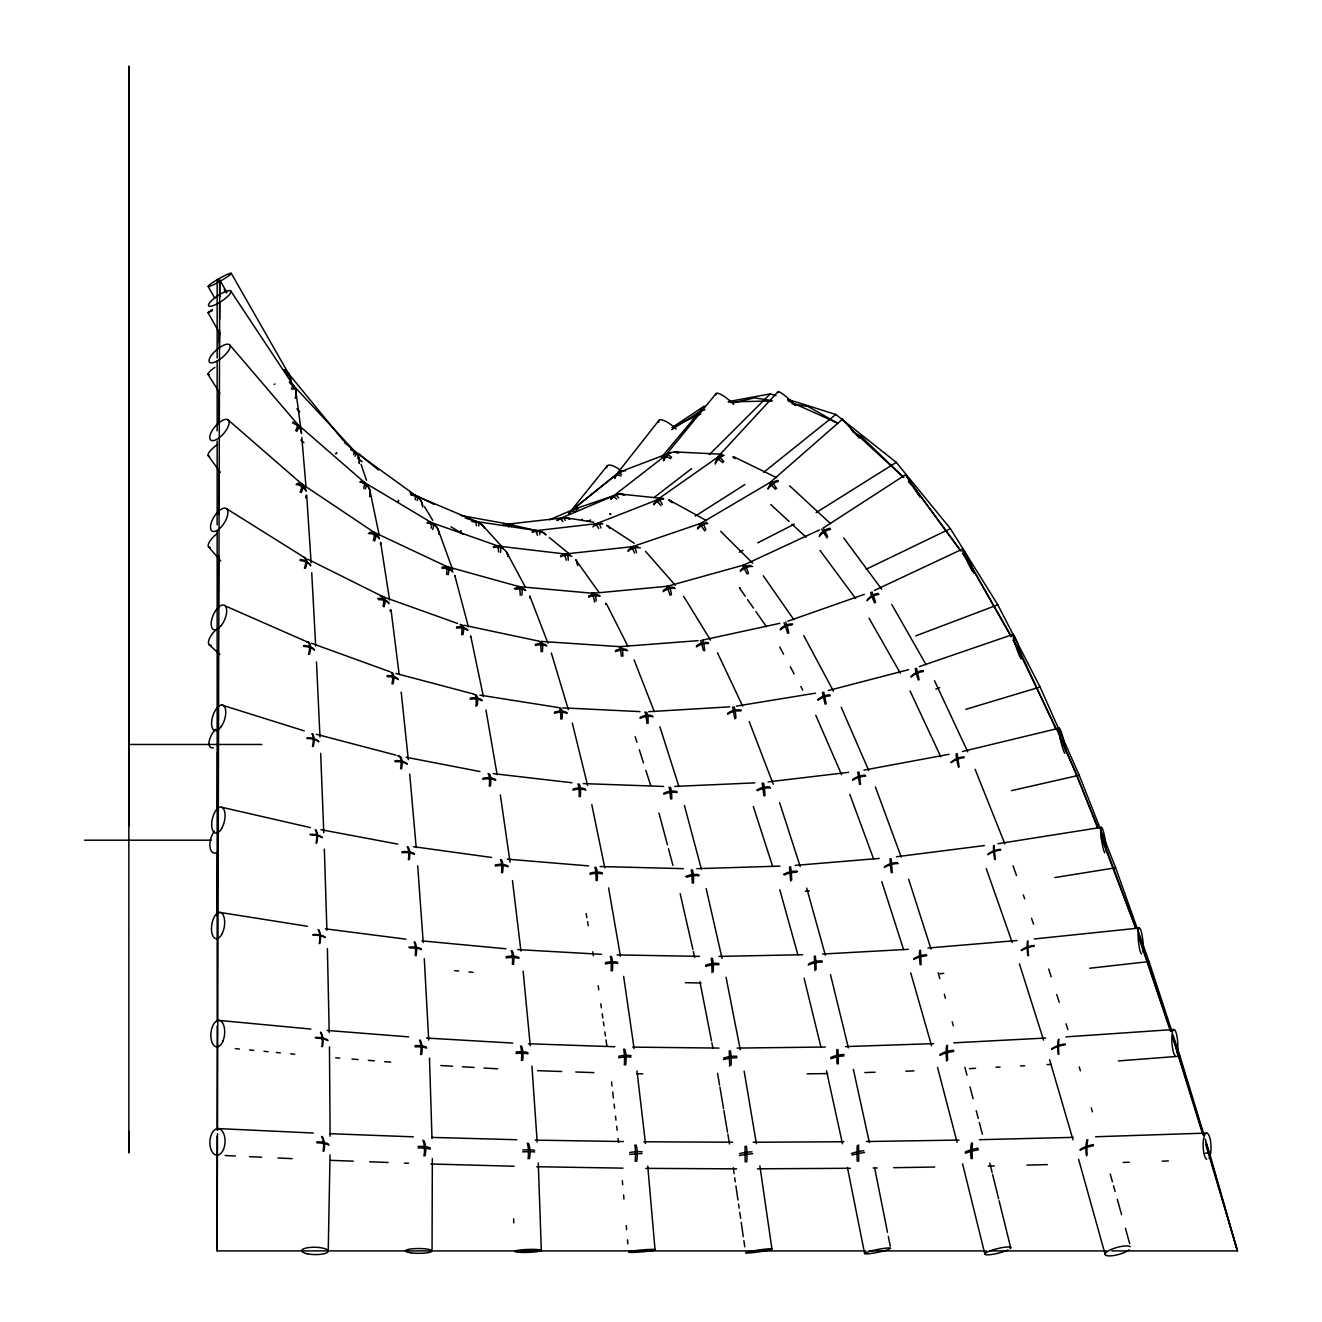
<?xml version="1.0" encoding="UTF-8"?>
<svg xmlns="http://www.w3.org/2000/svg" width="1322" height="1322" viewBox="0 0 1322 1322"><rect width="100%" height="100%" fill="white"/><g stroke="black" fill="none" stroke-linecap="round" stroke-linejoin="round"><path stroke-width="1.5" d="M219.683 319.18L219.7 303.168M219.716 297.153L219.683 280.396M865.778 1250.909L217.155 1250.909L217.486 1133.681M217.502 1130.062L219.7 279.884L226.789 292.311M432.046 1250.959L432.327 1158.601M729.645 1066.127L729.265 1050.841M745.162 1161.955L745.046 1146.191M858.722 1161.327L858.589 1144.902M219.369 342.712L219.419 330.781M217.238 916.163L217.452 852.508M217.618 809.642L217.816 750.566M217.981 707.931L218.18 650.209M218.345 609.227L218.543 555.62M218.692 514.374L218.857 469.211M219.039 424.098L219.171 391.477M219.336 348.909L219.419 330.533M328.236 1251.141L330.037 1154.932M220.096 334.003L207.967 312.587L212.363 309.53M918.707 495.37L905.603 474.697L919.104 495.106M859.383 438.144L842.461 419.206L843.585 421.04M742.981 566.328L742.766 565.502L819.557 529.874M615.49 475.639L658.934 420.363M571.418 510.259L607.178 465.873M664.388 456.801L716.144 393.51M661.413 457.395L704.279 406.102L671.973 427.65M716.127 458.717L778.03 391.676M709.435 454.537L770.28 393.857L776.064 395.691M842.461 419.206L769.305 483.174L775.469 489.272M570.889 511.085L617.605 473.491M763.604 472.367L835.835 414.497L896.283 462.37L950.386 528.618L997.813 604.798L1040.083 687.01L1079.231 775.221L1115.652 867.777L1149.049 961.557L1171.804 1031.077M572.079 509.895L617.523 473.573M612.251 496.874L666.519 454.718M654.026 497.568L691.637 468.583M655.448 500.955L718.259 456.85M823.375 527.941L905.603 474.697M671.725 429.667L700.99 410.762L704.94 409.803M695.223 516.142L744.881 484.546M816.153 512.606L896.283 462.37M699.437 524.123L771.288 481.737M212.181 310.736L208.017 312.603M739.395 552.183L743.063 550.316M757.721 542.83L794.357 524.14M866.158 569.253L950.386 528.618M874.371 590.455L962.614 549.027M673.063 426.857L700.677 413.968M549.522 519.794L573.963 509.234M559.47 518.786L615.226 495.139M586.951 521.562L590.67 519.992M594.999 524.272L658.24 499.468M620.398 471.789L669.13 453.149M915.7 635.899L997.813 604.798M787.829 621.191L864.291 594.355M919.385 666.585L1013.115 634.395M935.827 689.043L939.727 687.704M573.864 509.3L617.225 494.478M630.958 547.159L701.899 523M965.82 709.336L1040.083 687.01M744.798 564.758L666.387 586.571A13.286 1.239 74.4 0 1 670.105 595.445M828.283 690.547L908.611 669.659M732.636 403.111L754.399 397.839L772.23 400.715M962.466 751.491L1059.203 728.158M1011.479 790.655L1079.231 775.221M702.312 640.162L779.782 623.34M728.273 401.64L770.28 393.857M863.927 770.131L949.113 754.284M736.404 706.097L815.492 693.158M1054.873 877.56L1115.652 867.777M997.978 843.717L1101.358 827.341M896.547 856.739L984.345 845.568M768.099 781.897L848.641 772.329M534.98 530.783L598.387 523.446M506.541 524.289L563.205 517.811M1089.725 968.249L1149.049 961.557M563.602 554.149L633.866 546.531M1034.349 938.951L1139.349 928.027M591.777 593.396L668.734 586.142M927.978 948.023L1017.015 940.52M939.859 973.703L943.743 973.372M795.282 865.381L879.279 858.424M805.28 891.226L809.18 890.896M698.148 640.641L618.944 646.722A13.286 1.801 85.6 0 1 621.406 656.257M1118.379 1060.922L1180.017 1056.179L1204.078 1135.218M1065.945 1036.878L1173.986 1029.491M648.705 711.682L729.678 706.857M822.615 954.038L908.363 949.328M953.806 1042.843L1045.719 1038.034M969.456 1068.655L975.586 1068.325M996.011 1067.267L1000.093 1067.052M1020.518 1065.978L1024.616 1065.763M1047.074 1064.59L1051.155 1064.375M674.798 786.408L754.845 782.888M1205.367 1153.164L1209.481 1152.999L1237.425 1250.909L1111.835 1250.909M845.518 1046.594L933.58 1043.636M864.836 1072.555L875.081 1072.208M905.801 1071.184L913.981 1070.903M1095.608 1136.755L1206.689 1133.086M1123.155 1162.451L1129.319 1162.236M1162.236 1161.162L1168.4 1160.947M696.826 868.67L779.963 866.125M979.42 1139.696L1073.216 1137.366M988.212 1166.07L994.326 1165.921M1026.946 1165.112L1047.338 1164.599M728.488 401.871L771.437 401.012M719.003 956.401L802.669 954.715M866.521 1141.53L959.028 1140.076M873.098 1168.02L877.213 1167.954M893.655 1167.69L934.77 1167.045M737.098 1048.082L825.308 1047.024M807.164 1073.828L827.671 1073.58M753.127 1142.258L843.965 1141.745M757.407 1168.813L850.31 1168.284M128.845 744.468L261.773 744.468M84.575 840.197L211.371 840.197M869.083 1250.909L986.427 1250.909M989.649 1250.909L1106.613 1250.909M643.831 1141.778L732.619 1142.225M645.764 1168.367L736.618 1168.846M632.775 1047.123L718.937 1048.082M636.593 1073.761L642.74 1073.828M535.096 1140.126L623.373 1141.547M536.749 1166.731L622.976 1168.136M617.11 954.914L699.553 956.368M685.358 982.692L701.057 982.973M600.138 866.521L683.342 868.653M431.55 1137.399L516.819 1139.729M430.939 1163.988L514.175 1166.252M583.299 783.599L663.512 786.441M528.436 1043.752L614.763 1046.743M537.624 1070.671L561.718 1071.498M575.764 1071.993L593.842 1072.621M329.542 1133.681L413.307 1136.837M330.83 1160.336L353.305 1161.179M369.648 1161.79L388.04 1162.484M404.383 1163.112L408.481 1163.261M217.882 1128.558L313.264 1133.037M225.17 1155.511L235.316 1155.973M249.511 1156.651L261.69 1157.213M277.917 1157.973L292.129 1158.65M562.759 707.848L639.964 711.616M674.831 451.926L721.961 454.239M517.794 949.593L601.56 954.319M426.428 1038.067L512.754 1043.075M440.804 1065.532L452.57 1066.21M462.386 1066.771L474.152 1067.465M483.968 1068.027L497.7 1068.82M541.029 641.401L620.795 646.722A13.286 2.76 -86.2 0 1 622.844 656.241M327.145 1030.449L408.63 1036.878M335.689 1057.782L339.771 1058.096M351.983 1059.054L358.097 1059.55M368.293 1060.343L374.39 1060.822M384.586 1061.632L390.701 1062.111M507.218 859.151L588.637 865.893M518.224 586.571L594.123 593.396M421.999 940.884L505.929 948.783M454.619 970.645L458.717 971.026M468.946 971.984L473.045 972.381M218.692 1020.369L310.918 1029.078M235.299 1048.61L239.398 1049.007M249.643 1049.965L253.741 1050.362M263.987 1051.321L268.085 1051.717M276.281 1052.477L280.38 1052.874M290.625 1053.832L294.723 1054.229M620.679 494.098L663.363 498.559A13.286 11.898 -84 0 0 653.729 503.88M493.172 773.618L572.029 782.756M496.742 545.903L566.477 554.166M325.377 928.821L406.003 939.182M413.472 846.675L491.635 857.449M474.879 521.298L538.335 530.833M479.853 695.108L558.049 707.485M219.683 912.378L307.365 926.259M567.353 518.009L593.76 522.223M792.027 403.904L807.874 406.449L838.198 423.536M460.882 515.497L510.242 524.421M320.932 829.687L397.806 844.114M406.118 757.258L479.919 771.519M464.005 625.256L538.665 641.087M513.085 525.264L541.557 531.741M221.881 807.296L310.455 827.605M316.437 734.305L396.055 755.159M395.873 673.443L473.127 693.901M445.266 566.13L520.372 586.968M221.766 705.023L304.258 730.884M787.631 399.327L835.835 414.497M465.179 517.96L478.167 522.207L414.761 495.287M430.344 522.24L499.65 546.564M381.48 596.239L457.561 623.455M311.447 643.252L389.957 671.725M742.766 565.502L747.145 573.996M225.269 605.922L309.15 642.773M787.796 400.698L838.148 423.354M373.118 531.857L447.646 566.956M410.084 492.693L434.227 504.393M733.561 456.685L776.708 477.738M307.861 559.223L383.496 596.949M668.949 499.914L706.659 520.686M852.459 431.583L861.382 436.607L903.372 477.126M363.765 482.1L432.757 523.38M451.017 526.8L463.311 534.369M226.26 508.524A13.286 5.966 -57.9 0 1 220.063 528.156A13.286 5.966 -57.9 0 1 211.289 522.669A13.286 5.966 -57.9 0 1 226.26 508.524L305.283 558.016A13.286 5.966 -57.9 0 1 305.432 568.311M607.723 525.941L634.263 543.259M300.722 483.174L374.853 532.849M417.355 496.758L353.982 450.885L358.708 454.983M357.403 457.924L362.162 461.758M549.291 537.509L569.898 554.381M358.245 453.396L378.456 470.004M300.805 440.011L303.911 442.705M296.921 423.718L365.665 483.488M228.161 419.95A13.286 5.536 -49 0 1 218.692 438.144A13.286 5.536 -49 0 1 211.454 431.848A13.286 5.536 -49 0 1 228.161 419.95L302.044 484.199M344.992 442.705L351.074 448.158M851.219 429.22L903.818 477.556M908.313 481.704L912.824 485.852L961.028 551.257M209.24 644.756L219.816 654.506M789.581 485.769L830.547 523.644M770.743 504.525L789.102 521.496M791.928 524.107L806.056 537.178M910.61 484.116L914.956 488.314L960.036 549.902M720.672 531.345L752.664 563.189M292.625 384.669L355.915 452.587M296.971 408.812L299.78 411.836M482.117 524.784L503.054 547.986M823.342 528.156L827.688 536.633M645.566 551.373L675.311 585.332M208.562 546.878L220.708 560.858M229.714 344.877L298.309 425.106M287.799 372.672L343.076 440.259M919.468 496.394L920.046 497.006L919.55 495.899M843.7 537.955L881.658 589.166M820.02 550.448L855.681 598.552M963.441 554.529L968.266 561.073L1011.28 636.229M962.482 553.224L968.563 561.553L1011.099 636.659M208.198 455.71L220.344 472.351M577.879 562.825L598.883 592.273M763.257 575.764L793.878 619.754M739.362 587.811L745.244 596.255M747.608 599.643L753.49 608.103M755.854 611.491L766.446 626.711M219.485 282.792L217.155 279.405L217.155 358.014M224.162 289.568L226.508 292.955M230.788 291.071A13.286 3.338 -33.5 0 1 215.767 304.506A13.286 3.338 -33.5 0 1 212.578 299.681A13.286 3.338 -33.5 0 1 230.788 291.071L293.98 386.371M827.01 538.054L821.656 529.081M208 374.324L219.849 393.278M683.672 596.354L710.492 640.063M424.544 506.723L432.724 520.339M1013.33 639.815L1062.31 741.08L1098.02 827.341M231.234 273.29A13.286 1.405 -29.7 0 1 214.528 284.23A13.286 1.405 -29.7 0 1 213.321 282.131A13.286 1.405 -29.7 0 1 231.234 273.29L289.055 374.49M208.149 286.477L214.891 298.293M891.755 604.435L926.111 664.751M869 618.167L900.332 673.162M1013.131 640.245L1022.237 656.34L1055.501 728.356M507.202 553.274L525.396 587.199M803.759 635.618L833.438 691.142M779.765 647.069L783.599 654.241M790.308 666.784L794.125 673.939M800.835 686.482L802.751 690.067M606.649 604.187L628.016 646.491M717.499 652.804L742.716 706.212M934.522 680.714L967.754 751.838M910.048 690.943L940.768 756.729M1059.765 737.577L1075.959 772.659L1097.624 828.2M841.255 707.303L868.719 770.462M815.74 715.202L841.635 774.742M1101.11 834.843L1135.763 927.928M975.124 769.338L1004.836 843.783M634.064 659.86L654.307 711.633M1101.342 837.768L1135.631 928.044M529.792 596.007L547.936 643.17M749.194 721.548L773.221 784.194M1138.572 935.546L1170.912 1031.044M875.395 786.921L901.24 857.102M849.798 794.324L873.66 859.118M438.739 531.246L452.686 569.683M1013.049 865.745L1016.469 875.478M1023.311 894.944L1024.666 898.828M1031.507 918.278L1033.556 924.128M986.262 868.62L1012.239 942.553M875.627 602.452L871.975 591.793M787.697 633.321L784.045 622.662M1138.92 937.761L1170.416 1031.077M1173.044 1038.844L1202.871 1134.871M361.088 464.369L366.475 480.299M1172.878 1036.894L1203.433 1134.64M823.771 692.1L826.134 703.915M732.52 707.039L734.883 718.854M1173.077 1034.944L1180.017 1056.179M779.6 802.652L800.223 866.571M753.292 806.42L772.676 866.455M908.627 879.196L931.035 949.08M881.791 881.609L903.57 949.543M659.893 726.77L678.913 786.573M635.155 736.701L636.94 742.303M639.303 749.772L643.467 762.86M645.847 770.346L650.606 785.285M1048.71 969.059L1051.188 976.892M1056.757 994.474L1059.236 1002.307M1066.044 1023.806L1067.912 1029.673M1019.427 963.903L1043.587 1040.15M1205.862 1142.456L1237.425 1250.909L1205.796 1144.703M1205.284 1139.167L1209.481 1152.999M551.34 653.035L568.344 709.666M1079.231 1066.871L1080.388 1070.77M1091.245 1107.919L1092.385 1111.819M1049.585 1059.666L1073.018 1139.812M938.141 972.628L939.826 978.528M944.338 994.293L945.461 998.226M952.204 1021.856L953.344 1025.789M910.726 972.893L931.564 1045.752M1110.249 1174.052L1112.413 1181.785M1113.488 1185.669L1115.107 1191.469M1117.272 1199.219L1121.601 1214.703M1125.386 1228.254L1129.715 1243.738M1078.62 1159.361L1105.109 1254.214M806.701 888.136L825.341 955.112M779.798 889.789L797.893 954.798M684.432 805.511L701.371 869.017M658.984 813.08L667.445 844.841M668.453 848.575L672.931 865.381M454.851 575.681L468.385 626.81M964.862 1067.201L966.927 1075.1M970.018 1086.932L973.124 1098.78M976.214 1110.612L978.28 1118.511M979.305 1122.461L982.395 1134.293M937.529 1067.399L957.111 1142.39M919.154 679.673L916.477 668.172M825.11 704.13L822.4 692.398M989.781 1163.112L992.111 1172.515M992.574 1174.399L998.622 1198.839M999.085 1200.723L1010.702 1247.72M962.581 1163.856L984.89 1254.099M572.294 723.084L587.629 785.565M830.497 974.661L848.377 1047.817M804.107 978.181L821.045 1047.487M706.179 888.632L722.06 958.4M680.169 893.606L692.877 949.427M693.323 951.41L694.694 957.392M853.368 1069.349L869.347 1142.423M826.498 1070.721L842.478 1143.778M470.748 636.179L483.34 696.38M369.912 490.594L379.298 535.575M591.81 804.668L604.798 867.893M874.718 1168.334L887.492 1232.319M888.301 1236.318L890.284 1246.316M847.452 1167.541L864.621 1253.52M726.042 977.173L740.254 1049.701M699.9 981.635L711.484 1040.811M711.864 1042.711L712.988 1048.445M959.144 766.892L957.128 753.639M859.597 784.458L857.763 772.131M762.199 783.136L763.901 795.778M608.599 887.905L620.431 956.219M586.158 913.601L586.852 917.617M587.546 921.632L588.24 925.648M592.768 951.774L593.462 955.789M485.951 709.98L497.105 774.642M858.903 771.949L860.539 784.293M744.154 1071.151L756.399 1143.695M717.582 1073.381L719.581 1085.147M719.912 1087.097L723.547 1108.662M723.878 1110.629L727.513 1132.194M727.86 1134.16L729.513 1143.96M380.736 543.111L389.577 599.94M759.869 1165.839L771.949 1249.009A13.286 0.942 -8.3 0 1 751.524 1252.76A13.286 0.942 -8.3 0 1 752.912 1250.909A13.286 0.942 -8.3 0 1 771.916 1249.075M733.264 1167.64L734.14 1173.721M734.735 1177.786L735.329 1181.835M735.908 1185.9L737.973 1200.095M738.568 1204.144L739.147 1208.209M739.742 1212.257L740.634 1218.339M741.212 1222.404L743.278 1236.599M743.873 1240.647L744.749 1246.745M623.654 976.413L634.097 1048.61M598.172 985.766L598.767 989.781M600.783 1003.811L601.378 1007.827M602.237 1013.842L602.815 1017.857M603.394 1021.856L603.972 1025.872M604.848 1031.887L605.426 1035.903M606.005 1039.918L606.881 1045.933M500.344 794.985L510.061 862.241M296.442 395.493L300.953 429.501M391.031 609.888L399.145 674.451M512.473 880.551L520.934 951.08M636.989 1070.936L645.467 1143.48M611.524 1081.925L611.987 1085.957M612.697 1091.989L613.408 1098.037M614.102 1104.085L614.581 1108.117M615.523 1116.181L615.986 1120.197M616.696 1126.245L617.176 1130.277M618.118 1138.341L618.58 1142.373M401.21 692.133L408.316 759.737M523.115 971.125L530.271 1045.768M647.747 1166.103L655.051 1249.753A13.286 0.958 -5 0 1 635.254 1252.314A13.286 0.958 -5 0 1 635.122 1250.662A13.286 0.958 -5 0 1 655.051 1249.753M622.332 1180.645L622.695 1184.727M623.587 1194.939L623.934 1199.021M626.248 1225.544L626.611 1229.625M627.504 1239.821L627.851 1243.903M409.721 774.114L416.215 847.699M301.813 437.433L306.093 487.835M892.218 872.586L891.078 858.656M790.639 880.997L789.498 867.05M417.702 865.86L423.222 942.586M531.94 1066.094L537.178 1142.109M837.983 1049.519L838.363 1063.913M306.737 495.866L311.116 562.808M921.104 964.763L920.509 950.287M814.947 970.612L814.352 956.12M424.279 958.648L428.692 1040.001M311.728 572.74L315.694 646.128M316.487 661.958L319.974 737.032M320.668 753.309L323.774 832.744M538.269 1162.963L541.326 1250.447A13.286 1.471 -2 0 1 521.397 1252.413A13.286 1.471 -2 0 1 521.397 1249.868A13.286 1.471 -2 0 1 541.326 1250.447M513.63 1218.818L513.762 1222.883M429.485 1058.063L431.997 1138.49M324.353 849.071L326.898 930.258M327.393 948.667L329.211 1032.449M329.459 1046.892L330.12 1136.259M217.502 752.268L217.502 809.527M217.155 362.063L217.155 430.856M217.155 441.069L217.155 524.867M217.155 530.965L217.155 1021.939M217.155 1026.004L217.155 1129.93M217.155 1136.028L217.155 1250.909M128.895 825.606L128.862 66.1L128.845 1152.999L128.845 1131.516M217.353 852.26A13.286 6.874 -73 0 1 210 847.154A13.286 6.874 -73 0 1 214.461 831.092M213.42 747.822A13.286 6.164 -56.9 0 1 209.041 742.171A13.286 6.164 -56.9 0 1 215.585 729.265M211.173 645.4A13.286 5.305 -47.4 0 1 208.876 640.013A13.286 5.305 -47.4 0 1 216.345 629.388M210.231 547.506A13.286 4.478 -41 0 1 217.122 533.559M209.62 456.222A13.286 3.602 -36.1 0 1 217.585 444.407M574.723 508.987A13.286 10.014 39.9 0 0 569.914 512.143A13.286 4.858 38.9 0 1 570.393 511.597M209.52 374.523A13.286 2.347 -32 0 1 214.891 367.367M568.526 513.894A13.286 11.32 52 0 1 578.21 508.887M571.633 510.92A13.286 4.363 51.7 0 1 574.426 509.565M570.179 512.077A13.286 10.774 51.4 0 1 577.284 507.83M614.631 477.92A13.286 10.774 51.4 0 1 621.935 471.607M606.765 467.724A13.286 4.858 38.9 0 1 620.58 470.434M290.79 381.182A13.286 13.104 16.9 0 0 283.866 369.615A13.286 13.187 -23.1 0 1 290.79 381M503.104 525.131A13.286 12.542 69.6 0 1 511.928 525.131M573.137 510.903A13.286 3.421 66.6 0 1 576.491 510.441M581.977 519.216A13.286 3.421 66.6 0 1 582.374 520.075M556.777 520.471A13.286 12.195 71.4 0 1 569.171 519.017M570.41 512.159A13.286 3.751 51.2 0 1 574.855 512.06M617.143 475.408A13.286 3.751 51.2 0 1 621.571 474.482M569.154 513.564A13.286 11.799 71.2 0 1 578.358 508.292M610.847 514.489A13.286 11.799 71.2 0 1 610.351 513.68M610.83 498.774A13.286 11.799 71.2 0 1 623.769 495.056M615.193 476.878A13.286 4.115 38.2 0 1 621.026 476.036M658.819 422.462A13.286 4.115 38.2 0 1 663.776 420.495A13.286 4.115 38.2 0 1 676.021 429.055M614.928 478.432A13.286 11.353 69.1 0 1 625.554 470.83M663.413 460.651A13.286 11.353 69.1 0 1 671.031 452.455M675.112 452.289A13.286 11.353 69.1 0 1 677.575 452.983M287.304 374.704A13.286 1.405 -29.7 0 1 287.601 376.192M289.27 382.091A13.286 13.187 -23.1 0 1 295.351 398.269M286.015 373.035A13.286 1.752 -39.3 0 1 286.775 374.737M344.117 441.829A13.286 13.154 -47.8 0 1 346.017 443.895M350.941 449.249A13.286 13.154 -47.8 0 1 359.254 463.526M335.705 453.727A13.286 13.154 -47.8 0 1 336.3 452.983M410.712 494.329A13.286 13.038 -63.2 0 1 422.627 506.59M398.186 501.187A13.286 13.038 -63.2 0 1 398.682 500.377M508.887 525.594A13.286 2.71 -79.7 0 1 511.366 526.503M471.425 521.331A13.286 12.84 -71.9 0 1 484.43 528.089M460.469 531.626A13.286 12.84 -71.9 0 1 460.717 530.717M505.615 525.131A13.286 2.875 83.5 0 1 508.557 526.933M562.147 519.001A13.286 2.875 83.5 0 1 565.221 520.438M503.021 525.445A13.286 12.576 -77.2 0 1 513.481 525.445M532.336 531.576A13.286 12.576 -77.2 0 1 545.589 534.617M559.289 518.902A13.286 2.925 67 0 1 562.891 521.562M614.598 496.312A13.286 2.925 67 0 1 618.646 497.915M557.553 520.405A13.286 12.245 -80.9 0 1 570.03 518.951M606.765 525.478A13.286 12.245 -80.9 0 1 609.343 527.957M593.495 525.478A13.286 12.245 -80.9 0 1 601.923 523.512M611.921 497.816A13.286 2.975 52.2 0 1 616.845 499.121M666.387 456.883A13.286 2.975 52.2 0 1 671.659 457.478M611.045 499.419A13.286 11.898 -84 0 1 624.827 494.94M610.252 514.555A13.286 11.898 -84 0 1 609.822 513.746M669.031 500.179A13.286 11.898 -84 0 1 671.708 502.443M663.925 460.585A13.286 11.534 -87.2 0 1 678.864 452.768M732.95 457.098A13.286 11.534 -87.2 0 1 734.173 458.337M715.152 463.097A13.286 11.534 -87.2 0 1 722.803 454.983M664.355 458.172A13.286 3.09 39.3 0 1 670.75 458.668M716.111 394.865A13.286 3.09 39.3 0 1 721.498 394.782A13.286 3.09 39.3 0 1 733.644 404.466M292.212 385.892A13.286 3.338 -33.5 0 1 292.873 389.511M291.253 384.421A13.286 3.173 -43 0 1 291.319 388.965M353.685 452.587A13.286 3.173 -43 0 1 354.957 456.321M290.08 383.182A13.286 12.361 -7.5 0 1 295.351 397.823M274.216 384.52A13.286 12.361 -7.5 0 1 274.943 383.958M292.84 422.065A13.286 12.361 -7.5 0 1 301.482 433.517M352.957 450.802A13.286 3.123 -54.1 0 1 353.734 454.702M415.604 496.973A13.286 3.123 -54.1 0 1 417.108 500.592M350.809 449.695A13.286 12.509 -18.6 0 1 359.27 462.981M336.201 453.743A13.286 12.509 -18.6 0 1 336.846 453.066M360.675 481.307A13.286 12.509 -18.6 0 1 369.631 496.626M413.456 495.651A13.286 3.041 -67 0 1 415.224 499.716M476.564 522.818A13.286 3.041 -67 0 1 478.762 525.974M410.498 494.808A13.286 12.509 -31 0 1 422.66 506.855M398.071 502.03A13.286 12.509 -31 0 1 398.55 501.236M427.799 522.107A13.286 12.509 -31 0 1 439.02 534.105M473.987 521.826A13.286 2.892 -81.4 0 1 476.449 525.826M536.947 532.022A13.286 2.892 -81.4 0 1 539.855 534.699M472.995 521.678A13.286 12.377 -42.1 0 1 484.728 528.321M460.634 531.708A13.286 12.377 -42.1 0 1 460.915 530.833M506.574 552.199A13.286 12.377 -42.1 0 1 508.012 556.397M493.42 546.597A13.286 12.377 -42.1 0 1 502.988 548.333M532.237 532.303A13.286 12.162 -50.7 0 1 546.135 534.898M575.714 559.669A13.286 12.162 -50.7 0 1 577.598 565.535M560.759 555.686A13.286 12.162 -50.7 0 1 570.41 555.323M534.452 531.08A13.286 2.644 83.4 0 1 537.509 535.344M597.561 524.272A13.286 2.644 83.4 0 1 600.915 527.99M606.848 525.346A13.286 11.865 -56.9 0 1 609.954 528.205M592.801 526.916A13.286 11.865 -56.9 0 1 602.865 523.892M628.198 550.002A13.286 11.865 -56.9 0 1 638.245 546.994M594.586 525.016A13.286 2.347 68.6 0 1 598.701 528.536M657.761 500.939A13.286 2.347 68.6 0 1 662.305 504.426M655.282 501.732A13.286 2.082 54.9 0 1 660.934 505.566M718.143 457.957A13.286 2.082 54.9 0 1 723.745 461.461M670.039 500.509A13.286 11.534 -61.1 0 1 672.501 502.707M653.861 504.855A13.286 11.534 -61.1 0 1 663.661 498.956M697.537 527.842A13.286 11.534 -61.1 0 1 706.758 522.702M716.293 459.775A13.286 1.917 42.7 0 1 723.018 462.7M778.179 392.733A13.286 1.917 42.7 0 1 783.285 394.402A13.286 1.917 42.7 0 1 795.166 405.54M733.446 456.867A13.286 11.187 -64 0 1 735.148 458.602M715.285 464.088A13.286 11.187 -64 0 1 724.159 455.346M767.801 488.677A13.286 11.187 -64 0 1 777.964 480.398M296.591 424.379A13.286 4.759 -40.5 0 1 296.739 431.468M295.252 423.37A13.286 4.263 -49 0 1 295.616 430.675M363.55 483.224A13.286 4.263 -49 0 1 365.087 489.057M292.84 423.205A13.286 11.105 -4.8 0 1 301.482 433.401M306.473 495.469A13.286 11.105 -4.8 0 1 305.779 497.799M297.07 483.455A13.286 11.105 -4.8 0 1 306.076 490.759M359.749 482.1A13.286 11.468 -11.8 0 1 369.631 496.114M380.637 544.036A13.286 11.468 -11.8 0 0 380.637 542.384A13.286 10.279 -8.8 0 1 380.653 543.821M369.334 532.386A13.286 11.468 -11.8 0 1 379.05 537.773M362.559 482.018A13.286 3.85 -59.1 0 1 363.682 488.264M430.344 523.826A13.286 3.85 -59.1 0 1 432.674 529.527M426.874 522.983A13.286 11.601 -20 0 1 439.036 533.741M454.95 576.276A13.286 11.601 -20 0 0 454.785 575.467A13.286 10.493 -14.8 0 1 454.966 576.227M441.978 567.221A13.286 11.601 -20 0 1 452.471 571.104M428.923 522.636A13.286 3.437 -70.7 0 1 431.17 528.172M497.568 547.556A13.286 3.437 -70.7 0 1 500.493 552.497M495.618 546.73A13.286 2.941 -83.2 0 1 498.543 551.968M565.353 554.992A13.286 2.941 -83.2 0 1 568.278 560.231M493.42 547.523A13.286 11.568 -28.2 0 1 508.045 556.033M529.891 596.751A13.286 11.568 -28.2 0 1 529.99 597.577M514.341 588.488A13.286 11.568 -28.2 0 1 525.561 589.926M562.858 554.992A13.286 2.363 83.8 0 1 566.246 560.214M633.238 547.06A13.286 2.363 83.8 0 1 636.493 552.596M576.128 560.115A13.286 11.402 -35.5 0 1 577.648 564.775M560.561 556.777A13.286 11.402 -35.5 0 1 571.848 556.38M605.542 603.212A13.286 11.402 -35.5 0 1 605.641 604.055M588.554 596.057A13.286 11.402 -35.5 0 1 599.858 595.644M630.66 547.837A13.286 1.768 71.2 0 1 634.659 553.207M701.585 523.991A13.286 1.768 71.2 0 1 705.931 529.841M627.818 551.439A13.286 11.138 -41.2 0 1 640.393 548.019M663.247 590.471A13.286 11.138 -41.2 0 1 674.286 587.464M699.371 524.52A13.286 1.19 59.5 0 1 704.791 531.014M771.222 481.935A13.286 1.19 59.5 0 1 776.642 488.611M697.537 529.031A13.286 10.824 -45.1 0 1 707.799 523.479M740.518 588.207A13.286 10.824 -45.1 0 1 739.874 587.761M740.337 570.294A13.286 10.824 -45.1 0 1 750.813 565.436M768.231 488.975A13.286 10.444 -47.2 0 1 778.327 481.39M819.574 535.195A13.286 10.444 -47.2 0 1 830.018 528.255M300.044 483.555A13.286 5.536 -49 0 1 301.185 492.61M298.838 482.927A13.286 4.908 -56.2 0 1 300.111 492.131M372.953 532.584A13.286 4.908 -56.2 0 1 374.589 540.995M306.473 495.238A13.286 9.849 -3.7 0 1 305.779 497.303M296.145 484.513A13.286 9.849 -3.7 0 1 306.076 491.073M300.127 559.47A13.286 9.849 -3.7 0 1 310.67 565.469M371.399 531.989A13.286 4.296 -64.8 0 1 373.333 540.566M446.324 566.923A13.286 4.296 -64.8 0 1 448.108 574.822M368.392 533.526A13.286 10.279 -8.8 0 1 379.48 538.864M390.486 610.252A13.286 10.279 -8.8 0 1 390.254 610.979M377.547 598.519A13.286 10.279 -8.8 0 1 388.685 602.584M444.39 566.427A13.286 3.619 -74.5 0 1 446.638 574.492M519.81 587.1A13.286 3.619 -74.5 0 1 521.76 595.33M441.978 568.344A13.286 10.493 -14.8 0 1 453.016 572.178M470.566 636.163A13.286 10.493 -14.8 0 1 470.533 636.94M456.503 626.909A13.286 10.493 -14.8 0 1 467.938 630.049M517.15 587.398A13.286 2.875 -84.9 0 1 520.19 595.181M593.479 593.694A13.286 2.875 -84.9 0 1 596.09 601.13M529.924 596.602A13.286 10.543 -21 0 1 530.056 598.122M515.25 589.364A13.286 10.543 -21 0 1 525.578 590.537M535.377 644.343A13.286 10.543 -21 0 1 546.63 645.268M591.628 593.429A13.286 2.066 84.6 0 1 594.52 602.006M668.453 586.274A13.286 2.066 84.6 0 1 671.477 594.751M605.724 603.724A13.286 10.427 -26.8 0 1 605.757 604.501M588.538 597.197A13.286 10.427 -26.8 0 1 599.891 596.338M615.49 650.556A13.286 10.427 -26.8 0 1 626.843 649.68M663.181 591.645A13.286 10.212 -31.5 0 1 675.162 588.439M696.43 645.847A13.286 10.212 -31.5 0 1 708.41 642.641M744.716 564.808A13.286 1.239 74.4 0 1 748.5 573.632M740.303 571.401A13.286 9.915 -34.9 0 1 752.664 566.46M780.36 628.925A13.286 9.915 -34.9 0 1 792.704 623.984M819.21 536.633A13.286 9.535 -36.5 0 1 830.613 529.345M867.199 599.907A13.286 9.535 -36.5 0 1 878.056 593.347M304.159 557.388A13.286 5.255 -63.5 0 1 304.424 568.179M381.463 596.883A13.286 5.255 -63.5 0 1 384.041 606.897M300.127 560.561A13.286 8.742 -3.1 0 1 310.67 565.833M303.779 645.5A13.286 8.742 -3.1 0 1 314.487 649.697M380.389 596.536A13.286 4.511 -70.3 0 1 383.033 606.17M461.361 624.81A13.286 4.511 -70.3 0 1 462.915 634.742M390.486 609.954A13.286 9.155 -7.2 0 1 390.254 610.599M378.505 599.626A13.286 9.155 -7.2 0 1 389.18 603.691M387.098 675.625A13.286 9.155 -7.2 0 1 398.236 679.111M456.503 628.066A13.286 9.37 -11.8 0 1 467.377 630.197M470.202 698.132A13.286 9.37 -11.8 0 1 482.018 700.098M459.973 624.397A13.286 3.669 -78 0 1 461.642 634.659M540.946 641.55A13.286 3.669 -78 0 1 542.351 651.763M535.377 645.516A13.286 9.436 -16.7 0 1 546.664 646.045M554.414 712.194A13.286 9.436 -16.7 0 1 567.287 712.806M538.979 641.269A13.286 2.76 -86.2 0 1 541.029 651.713M702.197 640.327A13.286 1.801 85.6 0 1 704.758 650.755M615.457 651.696A13.286 9.386 -21.4 0 1 627.636 650.804M640.096 717.334A13.286 9.386 -21.4 0 1 652.374 715.747M700.445 640.608A13.286 0.843 77.7 0 1 703.42 650.639M785.665 622.1A13.286 0.843 77.7 0 1 788.837 633.04M696.364 646.937A13.286 9.221 -25.3 0 1 708.46 643.599M727.662 713.252A13.286 9.221 -25.3 0 1 741.345 710.211M780.244 629.95A13.286 8.957 -28.1 0 1 791.928 624.992M817.591 699.817A13.286 8.957 -28.1 0 1 830.1 694.86M874.619 602.931A13.286 1.025 64.9 0 1 870.62 592.537M972.777 571.831A13.286 1.025 64.9 0 1 963.242 551.885A13.286 1.025 64.9 0 1 967.687 557.537A13.286 1.025 64.9 0 1 973.719 573.037M867.034 600.816A13.286 8.61 -29.7 0 1 878.965 594.355M911.089 676.434A13.286 8.61 -29.7 0 1 923.268 670.551M306.952 641.831A13.286 6.164 -66.3 0 1 309.431 654.258M303.779 646.441A13.286 7.8 -2.7 0 1 314.487 650.16M307.051 737.726A13.286 7.8 -2.7 0 1 318.718 741.444M308.323 642.426A13.286 5.404 -70.1 0 1 308.522 654.258M392.287 672.683A13.286 5.404 -70.1 0 1 393.031 683.904M391.015 672.204A13.286 4.577 -75.2 0 1 392.006 683.887M476.003 694.711A13.286 4.577 -75.2 0 1 477.159 705.485M387.098 676.682A13.286 8.097 -6 0 1 398.236 679.673M394.981 760.761A13.286 8.097 -6 0 1 407.077 763.67M473.722 694.215A13.286 3.636 -81 0 1 475.887 706.378M560.511 707.914A13.286 3.636 -81 0 1 561.999 719.052M470.202 699.255A13.286 8.279 -9.8 0 1 482.034 700.809M482.877 778.261A13.286 8.279 -9.8 0 1 495.634 779.616M559.074 707.782A13.286 2.627 -87.2 0 1 560.776 719.036M646.425 712.046A13.286 2.627 -87.2 0 1 648.127 723.299M554.397 713.318A13.286 8.329 -13.8 0 1 566.642 713.269M573.004 789.069A13.286 8.329 -13.8 0 1 585.233 789.003M644.888 712.046A13.286 1.57 86.6 0 1 646.888 723.299M733.958 706.741A13.286 1.57 86.6 0 1 735.957 717.995M640.079 718.408A13.286 8.296 -17.6 0 1 653.184 716.904M663.859 793.183A13.286 8.296 -17.6 0 1 676.963 791.663M727.612 714.244A13.286 8.196 -21 0 1 740.617 711.005M756.729 790.176A13.286 8.196 -21 0 1 769.735 786.937M818.202 700.115A13.286 8.031 -23.5 0 1 830.15 695.868M852.723 779.501A13.286 8.031 -23.5 0 1 865.513 775.27M910.974 677.161A13.286 7.767 -25 0 1 923.318 671.543M950.832 762.513A13.286 7.767 -25 0 1 964.019 756.845M918.294 680.004A13.286 1.272 71.1 0 1 915.32 668.535M1020.865 658.587A13.286 1.272 71.1 0 1 1013.693 639.055A13.286 1.272 71.1 0 1 1016.106 639.831A13.286 1.272 71.1 0 1 1021.906 658.918M312.521 733.875A13.286 6.147 -72.6 0 1 313.198 746.451M311.909 733.776A13.286 5.437 -75.3 0 1 312.438 746.467M400.483 756.696A13.286 5.437 -75.3 0 1 401.524 768.809M398.302 755.903A13.286 5.437 -75.3 0 1 398.715 755.87M307.051 738.552A13.286 6.99 -2.2 0 1 318.718 741.857M309.86 834.331A13.286 6.99 -2.2 0 1 322.469 837.586M397.806 755.754A13.286 4.577 -79.1 0 1 400.583 768.809M489.388 773.882A13.286 4.577 -79.1 0 1 490.346 786.127M394.981 761.736A13.286 7.122 -5 0 1 407.077 764.248M401.971 851.781A13.286 7.122 -5 0 1 414.48 853.797M488.049 773.453A13.286 3.586 -83.4 0 1 489.289 786.127M579.053 783.996A13.286 3.586 -83.4 0 1 580.292 796.67M482.877 779.336A13.286 7.188 -8.2 0 1 495.651 780.377M495.238 864.935A13.286 7.188 -8.2 0 1 508.028 865.976M572.988 790.176A13.286 7.205 -11.6 0 1 585.943 790.159M590.042 873.164A13.286 7.205 -11.6 0 1 602.303 872.884M577.813 783.913A13.286 2.479 -88 0 1 579.168 796.67M670.353 787.201A13.286 2.479 -88 0 1 671.725 799M663.826 794.241A13.286 7.205 -14.9 0 1 676.996 792.605M685.754 876.436A13.286 7.205 -14.9 0 1 698.908 874.8M669.048 787.218A13.286 1.355 87.5 0 1 670.535 799M763.455 783.07A13.286 1.355 87.5 0 1 764.975 795.811M757.473 790.672A13.286 7.172 -17.9 0 1 770.577 788.028M783.566 874.404A13.286 7.172 -17.9 0 1 797.447 871.314M852.657 780.311A13.286 7.106 -20.2 0 1 865.563 776.229M884.468 866.687A13.286 7.106 -20.2 0 1 897.374 862.605M958.417 767.107A13.286 1.52 76.4 0 1 956.219 753.854M1064.722 753.325A13.286 1.52 76.4 0 1 1059.385 734.404A13.286 1.52 76.4 0 1 1061.153 731.694A13.286 1.52 76.4 0 1 1065.73 751.772M951.394 762.546A13.286 7.007 -21.8 0 1 964.068 757.704M987.964 854.161A13.286 7.007 -21.8 0 1 1000.638 849.319M315.842 829.836A13.286 6.131 -77.1 0 1 316.669 843.122M310.802 835.025A13.286 6.23 -1.8 0 1 321.99 837.619M312.984 934.522A13.286 6.23 -1.8 0 1 325.113 937.083M315.264 829.77A13.286 5.503 -79.4 0 1 316.041 843.139M408.019 846.824A13.286 5.503 -79.4 0 1 409.291 859.68M401.971 852.74A13.286 6.164 -4.1 0 1 414.48 854.442M408.779 947.163A13.286 6.164 -4.1 0 1 421.288 948.866M407.259 846.758A13.286 4.627 -82.1 0 1 408.399 859.68M501.435 859.746A13.286 4.627 -82.1 0 1 502.591 872.669M500.46 859.68A13.286 3.553 -85.3 0 1 501.534 872.685M595.925 867.232A13.286 3.553 -85.3 0 1 597.197 880.601M495.238 866.026A13.286 6.081 -6.8 0 1 508.045 866.786M506.128 956.698A13.286 6.081 -6.8 0 1 518.918 957.458M594.85 867.199A13.286 2.347 -88.5 0 1 596.04 880.601M692.265 869.694A13.286 2.347 -88.5 0 1 693.455 883.096M590.025 874.305A13.286 6.032 -9.8 0 1 602.336 873.859M605.327 962.713A13.286 6.032 -9.8 0 1 617.638 962.267M691.241 870.058A13.286 1.124 88.2 0 1 692.282 883.096M790.523 866.654A13.286 1.124 88.2 0 1 791.663 880.055M686.581 877.197A13.286 6.015 -12.8 0 1 698.941 875.825M705.684 965.242A13.286 6.015 -12.8 0 1 718.904 963.54M784.326 874.949A13.286 6.081 -15.6 0 1 796.703 872.272M808.998 963.606A13.286 6.081 -15.6 0 1 822.152 960.978M891.309 872.702A13.286 1.041 82.7 0 1 890.136 858.755M995.449 859.465A13.286 1.041 82.7 0 1 994.276 845.518M884.418 867.447A13.286 6.18 -17.8 0 1 898.216 863.563M913.667 958.681A13.286 6.18 -17.8 0 1 926.656 954.781M987.914 854.706A13.286 6.279 -19.4 0 1 1000.671 850.112M1021.41 950.039A13.286 6.279 -19.4 0 1 1034.184 945.461M994.722 859.614A13.286 1.834 81 0 1 993.582 845.634M1104.762 852.872A13.286 1.834 81 0 1 1100.813 833.885A13.286 1.834 81 0 1 1103.126 830.563A13.286 1.834 81 0 1 1106.2 850.806M318.734 929.647A13.286 6.346 -81 0 1 319.841 943.528M318.189 929.614A13.286 5.701 -82.7 0 1 319.246 943.528M414.943 942.057A13.286 5.701 -82.7 0 1 415.984 955.971M312.984 935.249A13.286 5.503 -1.2 0 1 325.113 937.546M315.198 1037.439A13.286 5.503 -1.2 0 1 327.806 1040.067M414.166 942.024A13.286 4.759 -84.6 0 1 415.24 955.046M512.176 950.782A13.286 4.759 -84.6 0 1 513.514 964.3M409.721 948.072A13.286 5.139 -3.1 0 1 421.305 949.593M415.009 1045.685A13.286 5.139 -3.1 0 1 426.593 1047.206M511.25 950.766A13.286 3.569 -86.8 0 1 512.374 964.3M611.359 956.401A13.286 3.569 -86.8 0 1 612.383 970.877M506.111 957.888A13.286 4.858 -5.5 0 1 518.935 958.384M516.092 1052.015A13.286 4.858 -5.5 0 1 527.974 1052.659M610.301 956.384A13.286 2.231 -89 0 1 611.177 970.877M712.376 958.202A13.286 2.231 -89 0 1 713.285 971.753M605.327 963.986A13.286 4.677 -8.2 0 1 617.655 963.391M618.663 1056.245A13.286 4.677 -8.2 0 1 631.007 1055.65M705.667 966.465A13.286 4.677 -11.1 0 1 718.937 964.713M723.613 1058.079A13.286 4.677 -11.1 0 1 736.883 1056.328M711.286 958.202A13.286 0.876 88.8 0 1 712.013 972.678M815.36 956.103A13.286 0.876 88.8 0 1 816.087 969.654M808.172 965.06A13.286 4.858 -13.7 0 1 822.185 962.102M830.761 1057.451A13.286 4.858 -13.7 0 1 843.981 1054.493M920.129 964.746A13.286 1.471 85.2 0 1 919.666 950.303M1028.533 955.608A13.286 1.471 85.2 0 1 1028.07 941.165M913.634 959.508A13.286 5.156 -16 0 1 926.689 955.789M939.942 1054.427A13.286 5.156 -16 0 1 953.707 1050.312M1027.805 955.608A13.286 2.247 84.1 0 1 1027.475 941.198M1141.332 953.922A13.286 2.247 84.1 0 1 1138.044 934.637A13.286 2.247 84.1 0 1 1141.266 931.679A13.286 2.247 84.1 0 1 1143.034 952.369M1021.361 950.584A13.286 5.552 -17.6 0 1 1034.201 946.238M1051.651 1048.809A13.286 5.552 -17.6 0 1 1065.168 1044M320.982 1032.3A13.286 6.825 -84.6 0 1 322.452 1046.644M320.469 1032.3A13.286 6.114 -85.5 0 1 321.791 1046.644M420.297 1040.166A13.286 6.114 -85.5 0 1 421.602 1054.51M316.14 1038.216A13.286 4.693 -0.4 0 1 327.806 1040.579M316.9 1141.811A13.286 4.693 -0.4 0 1 328.567 1144.174M415.009 1046.859A13.286 3.949 -1.8 0 1 426.593 1048.115M418.116 1146.438A13.286 3.949 -1.8 0 1 430.245 1147.909M419.504 1040.15A13.286 5.024 -86.7 0 1 420.611 1054.526M521.512 1046.066A13.286 5.024 -86.7 0 1 522.62 1060.426M516.092 1053.469A13.286 3.371 -3.9 0 1 527.99 1053.832M522.735 1150.024A13.286 3.371 -3.9 0 1 534.65 1150.388M520.521 1046.049A13.286 3.669 -88 0 1 521.38 1060.426M624.711 1049.139A13.286 3.669 -88 0 1 625.67 1064.954M623.654 1049.123A13.286 2.132 -89.4 0 1 624.331 1064.954M730.438 1050.841A13.286 2.132 -89.4 0 1 731.049 1065.218M618.646 1057.782A13.286 3.041 -6.7 0 1 631.024 1057.038M629.718 1152.487A13.286 3.041 -6.7 0 1 642.095 1151.743M723.597 1059.55A13.286 3.041 -9.6 0 1 736.899 1057.765M739.494 1153.66A13.286 3.041 -9.6 0 1 752.036 1151.859M837.057 1063.896A13.286 0.876 88.1 0 1 836.892 1049.519M947.643 1060.194A13.286 0.876 88.1 0 1 947.51 1045.272M830.745 1058.724A13.286 3.355 -12.3 0 1 843.998 1055.881M851.467 1153.511A13.286 3.355 -12.3 0 1 863.894 1150.735M946.651 1061.087A13.286 2.082 87 0 1 946.569 1045.818M1058.889 1054.295A13.286 2.082 87 0 1 1059.005 1039.389M939.909 1055.386A13.286 3.933 -14.6 0 1 953.724 1051.486M965.176 1152.073A13.286 3.933 -14.6 0 1 978.131 1148.273M1058.162 1054.295A13.286 2.892 86.1 0 1 1058.41 1039.406M1175.076 1055.716A13.286 2.892 86.1 0 1 1171.87 1036.96A13.286 2.892 86.1 0 1 1176.035 1032.515A13.286 2.892 86.1 0 1 1177.274 1053.37M1051.634 1049.387A13.286 4.726 -16.3 0 1 1065.185 1044.843M1080.14 1149.496A13.286 4.726 -16.3 0 1 1093.459 1144.637M322.188 1136.474A13.286 7.585 -87.3 0 1 323.873 1151.148M321.593 1136.457A13.286 6.726 -87.8 0 1 323.08 1151.148M423.751 1140.324A13.286 6.726 -87.8 0 1 425.023 1155.874M316.9 1142.836A13.286 3.669 1.1 0 1 328.996 1145.199M422.858 1140.324A13.286 5.437 -88.4 0 1 423.899 1155.874M528.42 1143.199A13.286 5.437 -88.4 0 1 529.461 1158.766M418.116 1147.959A13.286 2.396 0.2 0 1 430.245 1149.099M527.296 1143.199A13.286 3.85 -89.1 0 1 528.056 1158.766M636.113 1144.968A13.286 3.85 -89.1 0 1 636.725 1161.377M522.735 1151.859A13.286 1.471 -2 0 1 534.666 1151.941M634.841 1144.968A13.286 2.049 -89.7 0 1 635.204 1161.377M746.434 1146.191A13.286 2.049 -89.7 0 1 746.715 1161.955M629.636 1154.42A13.286 0.958 -5 0 1 642.046 1153.528M739.362 1155.544A13.286 0.942 -8.3 0 1 752.714 1153.693M852.012 1154.998A13.286 1.405 -11.3 0 1 864.505 1152.503M889.227 1249.29A13.286 1.405 -11.3 0 1 867.976 1253.785A13.286 1.405 -11.3 0 1 872.834 1250.529A13.286 1.405 -11.3 0 1 890.697 1248.315M857.284 1161.327A13.286 1.504 89.1 0 1 857.284 1145.546M972.348 1158.667A13.286 1.504 89.1 0 1 972.48 1143.1M965.44 1153.263A13.286 2.297 -13.9 0 1 978.478 1149.776M1007.909 1249.968A13.286 2.297 -13.9 0 1 986.427 1254.76A13.286 2.297 -13.9 0 1 996.639 1248.827A13.286 2.297 -13.9 0 1 1010.091 1248.712M971.092 1158.667A13.286 2.925 88.6 0 1 971.472 1143.1M1087.196 1154.883A13.286 2.925 88.6 0 1 1087.824 1139.614M1086.436 1155.758A13.286 3.933 88.1 0 1 1087.163 1139.614M1206.639 1159.361A13.286 3.933 88.1 0 1 1203.483 1139.729A13.286 3.933 88.1 0 1 1209.713 1137.432A13.286 3.933 88.1 0 1 1209.085 1158.452M1080.14 1150.289A13.286 3.602 -15.6 0 1 1093.459 1145.728M1129.219 1249.802A13.286 3.602 -15.6 0 1 1109.092 1255.9A13.286 3.602 -15.6 0 1 1111.273 1249.439A13.286 3.602 -15.6 0 1 1130.277 1246.696M216.511 361.352A13.286 4.759 -40.5 0 0 229.912 345.158A13.286 4.759 -40.5 0 0 212.412 354.032A13.286 4.759 -40.5 0 0 216.511 361.352M221.055 625.736A13.286 6.164 -66.3 0 0 224.36 605.261A13.286 6.164 -66.3 0 0 211.404 621.175A13.286 6.164 -66.3 0 0 221.055 625.736M221.303 726.456A13.286 6.147 -72.6 0 0 223.054 705.304A13.286 6.147 -72.6 0 0 211.652 721.729A13.286 6.147 -72.6 0 0 221.303 726.456M221.865 828.134A13.286 6.131 -77.1 0 0 221.584 807.18A13.286 6.131 -77.1 0 0 211.702 824.928A13.286 6.131 -77.1 0 0 221.865 828.134M222.129 933.696A13.286 6.346 -81 0 0 220.576 912.527A13.286 6.346 -81 0 0 211.537 930.44A13.286 6.346 -81 0 0 222.129 933.696M222.939 1041.058A13.286 6.825 -84.6 0 0 219.188 1020.402A13.286 6.825 -84.6 0 0 211.206 1039.423A13.286 6.825 -84.6 0 0 222.939 1041.058M223.517 1149.281A13.286 7.585 -87.3 0 0 218.427 1128.591A13.286 7.585 -87.3 0 0 210.446 1147.645A13.286 7.585 -87.3 0 0 223.517 1149.281M307.497 1253.818A13.286 3.669 1.1 0 0 328.203 1251.405A13.286 3.669 1.1 0 0 309.133 1247.522A13.286 3.669 1.1 0 0 307.497 1253.818M411.307 1252.876A13.286 2.396 0.2 0 0 432.013 1251.124A13.286 2.396 0.2 0 0 412.943 1248.745A13.286 2.396 0.2 0 0 411.307 1252.876"/></g></svg>
